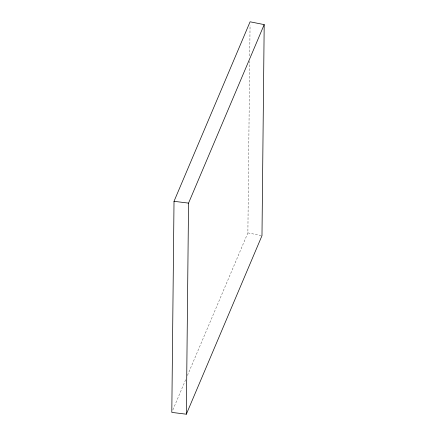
<?xml version="1.0" encoding="UTF-8"?>
<svg xmlns="http://www.w3.org/2000/svg" width="436" height="436" viewBox="0 0 436 436"><rect width="100%" height="100%" fill="white"/><g stroke="black" fill="none" stroke-linecap="round" stroke-linejoin="round"><path stroke-width="0.33" stroke-dasharray="2.18 1.64" d="M187.442 375.489L247.877 232.884L249.67 61.291M249.73 55.846L250.051 25.206M172.869 409.895L185.856 379.244M247.877 232.884L261.344 235.56"/><path stroke-width="0.65" d="M174.019 201.312L171.806 412.396L186.341 414.2L261.982 235.691L264.194 24.607L250.084 21.8L174.019 201.312L188.548 203.116L264.194 24.607M186.341 414.2L188.548 203.116"/></g></svg>
